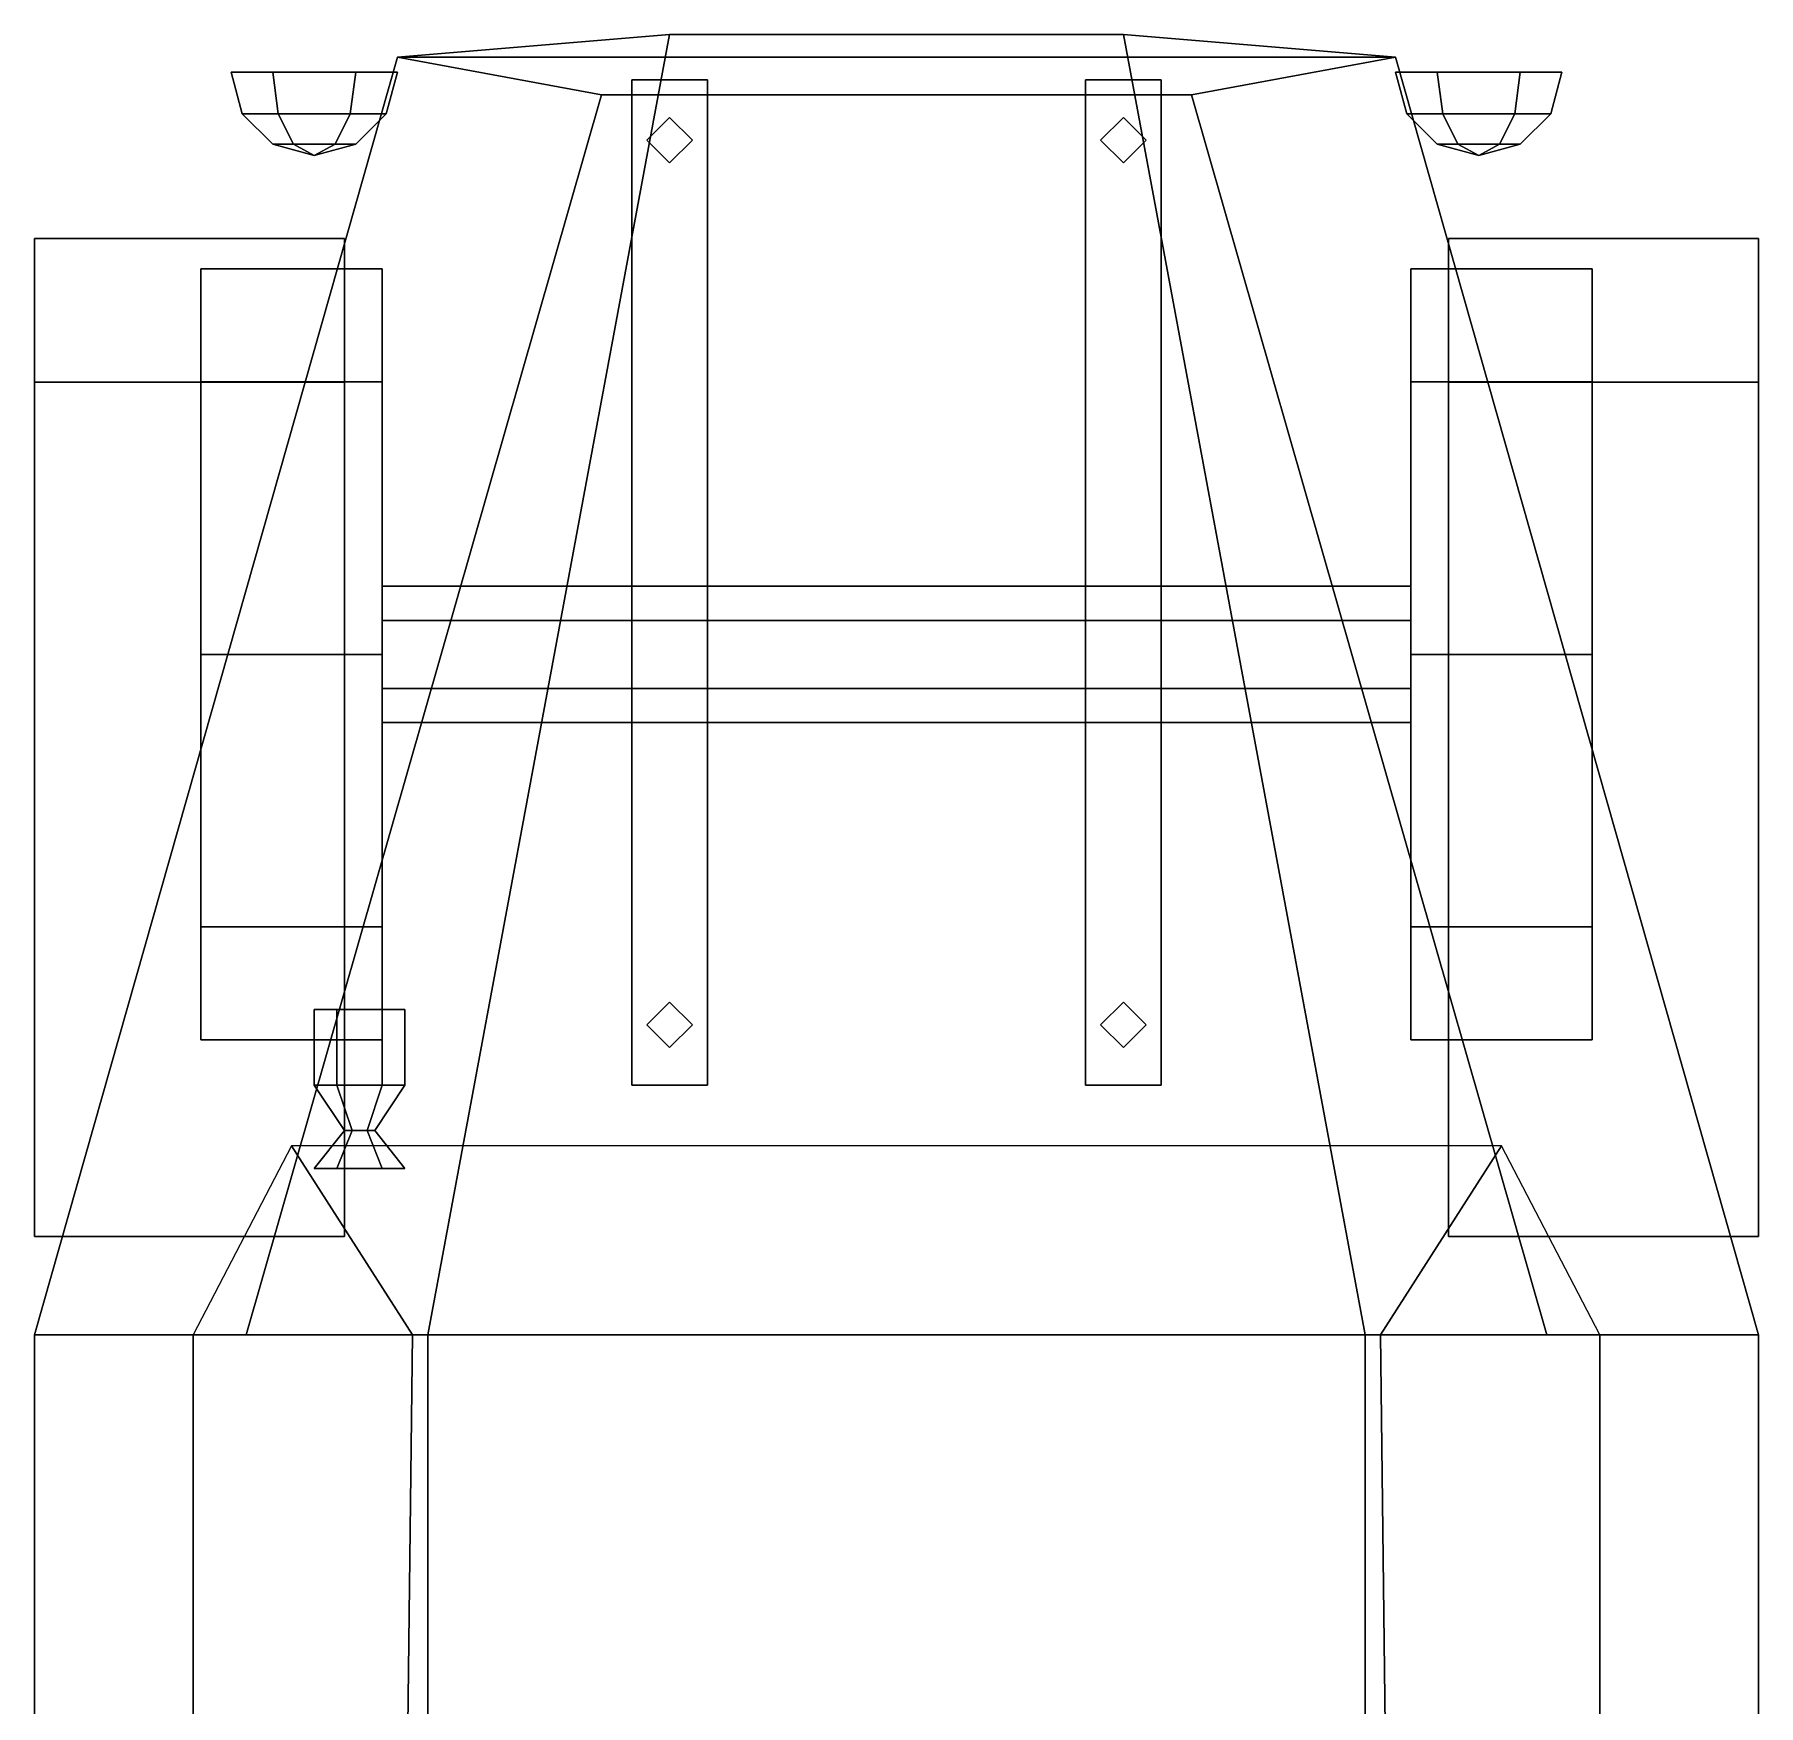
# Model space of a CAD drawing. Extents: x -1.14 to 1.14, y -3.04 to 2.91.
# Drawn here: x -1.14 to 1.14, y 0.7 to 2.91 of the extents above; entities that cross this region are included whole.
import ezdxf

# ---------------------------------------------------------------- set-up
doc = ezdxf.new("R2010")
doc.units = 0
doc.layers.get('0').update_dxf_attribs({"linetype": 'CONTINUOUS'})
doc.layers.add('MUDGUARD', color=4, linetype='CONTINUOUS')
doc.layers.add('WHEELS', color=2, linetype='CONTINUOUS')

msp = doc.modelspace()

# ---------------------------------------------------------------- linework, layer by layer
for points in [[(-0.3, 2.91, 0.6), (-0.62, 1.19, 0.68), (-1.14, 1.19, 1.37), (-0.66, 2.88, 1.13)], [(-0.66, 2.88, 1.13), (0.66, 2.88, 1.13), (0.3, 2.91, 0.6), (-0.3, 2.91, 0.6)], [(0.3, 2.91, 0.6), (0.62, 1.19, 0.68), (-0.62, 1.19, 0.68), (-0.3, 2.91, 0.6)], [(0.66, 2.88, 1.13), (1.14, 1.19, 1.37), (0.62, 1.19, 0.68), (0.3, 2.91, 0.6)], [(-0.66, 2.88, 1.13), (-1.14, 1.19, 1.37), (-0.86, 1.19, 1.77), (-0.39, 2.83, 1.54)], [(-0.39, 2.83, 1.54), (0.39, 2.83, 1.54), (0.66, 2.88, 1.13), (-0.66, 2.88, 1.13)], [(0.39, 2.83, 1.54), (0.86, 1.19, 1.77), (1.14, 1.19, 1.37), (0.66, 2.88, 1.13)], [(-0.66, 2.86, 1.09), (-0.715, 2.86, 0.9947), (-0.825, 2.86, 0.9947), (-0.88, 2.86, 1.09)], [(-0.8653, 2.805, 1.09), (-0.88, 2.86, 1.09), (-0.825, 2.86, 0.9947), (-0.8176, 2.805, 1.0075)], [(-0.715, 2.86, 1.1853), (-0.66, 2.86, 1.09), (-0.88, 2.86, 1.09), (-0.825, 2.86, 1.1853)], [(-0.8176, 2.805, 1.1725), (-0.825, 2.86, 1.1853), (-0.88, 2.86, 1.09), (-0.8653, 2.805, 1.09)], [(-0.8176, 2.805, 1.0075), (-0.825, 2.86, 0.9947), (-0.715, 2.86, 0.9947), (-0.7224, 2.805, 1.0075)], [(-0.7224, 2.805, 1.1725), (-0.715, 2.86, 1.1853), (-0.825, 2.86, 1.1853), (-0.8176, 2.805, 1.1725)], [(-0.7224, 2.805, 1.0075), (-0.715, 2.86, 0.9947), (-0.66, 2.86, 1.09), (-0.6747, 2.805, 1.09)], [(-0.6747, 2.805, 1.09), (-0.66, 2.86, 1.09), (-0.715, 2.86, 1.1853), (-0.7224, 2.805, 1.1725)], [(0.6747, 2.805, 1.09), (0.66, 2.86, 1.09), (0.715, 2.86, 0.9947), (0.7224, 2.805, 1.0075)], [(0.7224, 2.805, 1.1725), (0.715, 2.86, 1.1853), (0.66, 2.86, 1.09), (0.6747, 2.805, 1.09)], [(0.825, 2.86, 1.1853), (0.88, 2.86, 1.09), (0.66, 2.86, 1.09), (0.715, 2.86, 1.1853)], [(0.88, 2.86, 1.09), (0.825, 2.86, 0.9947), (0.715, 2.86, 0.9947), (0.66, 2.86, 1.09)], [(0.7224, 2.805, 1.0075), (0.715, 2.86, 0.9947), (0.825, 2.86, 0.9947), (0.8176, 2.805, 1.0075)], [(0.8176, 2.805, 1.1725), (0.825, 2.86, 1.1853), (0.715, 2.86, 1.1853), (0.7224, 2.805, 1.1725)], [(0.8176, 2.805, 1.0075), (0.825, 2.86, 0.9947), (0.88, 2.86, 1.09), (0.8653, 2.805, 1.09)], [(0.8653, 2.805, 1.09), (0.88, 2.86, 1.09), (0.825, 2.86, 1.1853), (0.8176, 2.805, 1.1725)], [(-0.86, 1.19, 1.77), (0.86, 1.19, 1.77), (0.39, 2.83, 1.54), (-0.39, 2.83, 1.54)], [(-0.35, 2.85, 0.56), (-0.35, 1.52, 0.56), (-0.25, 1.52, 0.56), (-0.25, 2.85, 0.56)], [(-0.25, 2.85, 0.56), (-0.25, 2.85, 0.47), (-0.35, 2.85, 0.47), (-0.35, 2.85, 0.56)], [(-0.35, 2.85, 0.47), (-0.35, 1.52, 0.47), (-0.35, 1.52, 0.56), (-0.35, 2.85, 0.56)], [(-0.25, 2.85, 0.47), (-0.25, 1.52, 0.47), (-0.35, 1.52, 0.47), (-0.35, 2.85, 0.47)], [(-0.25, 1.52, 0.56), (-0.25, 1.52, 0.47), (-0.25, 2.85, 0.47), (-0.25, 2.85, 0.56)], [(0.25, 2.85, 0.47), (0.25, 1.52, 0.47), (0.25, 1.52, 0.56), (0.25, 2.85, 0.56)], [(0.35, 2.85, 0.56), (0.35, 2.85, 0.47), (0.25, 2.85, 0.47), (0.25, 2.85, 0.56)], [(0.35, 2.85, 0.47), (0.35, 1.52, 0.47), (0.25, 1.52, 0.47), (0.25, 2.85, 0.47)], [(0.25, 2.85, 0.56), (0.25, 1.52, 0.56), (0.35, 1.52, 0.56), (0.35, 2.85, 0.56)], [(0.35, 1.52, 0.56), (0.35, 1.52, 0.47), (0.35, 2.85, 0.47), (0.35, 2.85, 0.56)], [(-0.825, 2.7647, 1.09), (-0.8653, 2.805, 1.09), (-0.8176, 2.805, 1.0075), (-0.7975, 2.7647, 1.0424)], [(-0.7975, 2.7647, 1.1376), (-0.8176, 2.805, 1.1725), (-0.8653, 2.805, 1.09), (-0.825, 2.7647, 1.09)], [(-0.7975, 2.7647, 1.0424), (-0.8176, 2.805, 1.0075), (-0.7224, 2.805, 1.0075), (-0.7425, 2.7647, 1.0424)], [(-0.7425, 2.7647, 1.1376), (-0.7224, 2.805, 1.1725), (-0.8176, 2.805, 1.1725), (-0.7975, 2.7647, 1.1376)], [(-0.7425, 2.7647, 1.0424), (-0.7224, 2.805, 1.0075), (-0.6747, 2.805, 1.09), (-0.715, 2.7647, 1.09)], [(-0.715, 2.7647, 1.09), (-0.6747, 2.805, 1.09), (-0.7224, 2.805, 1.1725), (-0.7425, 2.7647, 1.1376)], [(0.715, 2.7647, 1.09), (0.6747, 2.805, 1.09), (0.7224, 2.805, 1.0075), (0.7425, 2.7647, 1.0424)], [(0.7425, 2.7647, 1.1376), (0.7224, 2.805, 1.1725), (0.6747, 2.805, 1.09), (0.715, 2.7647, 1.09)], [(0.7425, 2.7647, 1.0424), (0.7224, 2.805, 1.0075), (0.8176, 2.805, 1.0075), (0.7975, 2.7647, 1.0424)], [(0.7975, 2.7647, 1.1376), (0.8176, 2.805, 1.1725), (0.7224, 2.805, 1.1725), (0.7425, 2.7647, 1.1376)], [(0.7975, 2.7647, 1.0424), (0.8176, 2.805, 1.0075), (0.8653, 2.805, 1.09), (0.825, 2.7647, 1.09)], [(0.825, 2.7647, 1.09), (0.8653, 2.805, 1.09), (0.8176, 2.805, 1.1725), (0.7975, 2.7647, 1.1376)], [(-0.3, 2.8, 0.56), (-0.33, 2.77, 0.56), (-0.33, 2.77, 0.6), (-0.3, 2.8, 0.6)], [(-0.27, 2.77, 0.56), (-0.3, 2.8, 0.56), (-0.3, 2.8, 0.6), (-0.27, 2.77, 0.6)], [(0.3, 2.8, 0.56), (0.27, 2.77, 0.56), (0.27, 2.77, 0.6), (0.3, 2.8, 0.6)], [(0.33, 2.77, 0.56), (0.3, 2.8, 0.56), (0.3, 2.8, 0.6), (0.33, 2.77, 0.6)], [(-0.77, 2.75, 1.09), (-0.7975, 2.7647, 1.1376), (-0.825, 2.7647, 1.09), (-0.77, 2.75, 1.09)], [(-0.77, 2.75, 1.09), (-0.825, 2.7647, 1.09), (-0.7975, 2.7647, 1.0424), (-0.77, 2.75, 1.09)], [(-0.77, 2.75, 1.09), (-0.7425, 2.7647, 1.1376), (-0.7975, 2.7647, 1.1376), (-0.77, 2.75, 1.09)], [(-0.77, 2.75, 1.09), (-0.7975, 2.7647, 1.0424), (-0.7425, 2.7647, 1.0424), (-0.77, 2.75, 1.09)], [(-0.77, 2.75, 1.09), (-0.715, 2.7647, 1.09), (-0.7425, 2.7647, 1.1376), (-0.77, 2.75, 1.09)], [(-0.77, 2.75, 1.09), (-0.7425, 2.7647, 1.0424), (-0.715, 2.7647, 1.09), (-0.77, 2.75, 1.09)], [(-0.33, 2.77, 0.56), (-0.3, 2.74, 0.56), (-0.3, 2.74, 0.6), (-0.33, 2.77, 0.6)], [(-0.3, 2.74, 0.56), (-0.27, 2.77, 0.56), (-0.27, 2.77, 0.6), (-0.3, 2.74, 0.6)], [(0.27, 2.77, 0.56), (0.3, 2.74, 0.56), (0.3, 2.74, 0.6), (0.27, 2.77, 0.6)], [(0.3, 2.74, 0.56), (0.33, 2.77, 0.56), (0.33, 2.77, 0.6), (0.3, 2.74, 0.6)], [(0.77, 2.75, 1.09), (0.715, 2.7647, 1.09), (0.7425, 2.7647, 1.0424), (0.77, 2.75, 1.09)], [(0.77, 2.75, 1.09), (0.7425, 2.7647, 1.1376), (0.715, 2.7647, 1.09), (0.77, 2.75, 1.09)], [(0.77, 2.75, 1.09), (0.7425, 2.7647, 1.0424), (0.7975, 2.7647, 1.0424), (0.77, 2.75, 1.09)], [(0.77, 2.75, 1.09), (0.7975, 2.7647, 1.1376), (0.7425, 2.7647, 1.1376), (0.77, 2.75, 1.09)], [(0.77, 2.75, 1.09), (0.7975, 2.7647, 1.0424), (0.825, 2.7647, 1.09), (0.77, 2.75, 1.09)], [(0.77, 2.75, 1.09), (0.825, 2.7647, 1.09), (0.7975, 2.7647, 1.1376), (0.77, 2.75, 1.09)], [(-0.74, 1.62, 1.842), (-0.77, 1.62, 1.79), (-0.77, 1.52, 1.79), (-0.74, 1.52, 1.842)], [(-0.77, 1.62, 1.79), (-0.74, 1.62, 1.738), (-0.74, 1.52, 1.738), (-0.77, 1.52, 1.79)], [(-0.65, 1.62, 1.79), (-0.77, 1.62, 1.79), (-0.74, 1.62, 1.842), (-0.68, 1.62, 1.842)], [(-0.68, 1.62, 1.738), (-0.74, 1.62, 1.738), (-0.77, 1.62, 1.79), (-0.65, 1.62, 1.79)], [(-0.68, 1.62, 1.842), (-0.74, 1.62, 1.842), (-0.74, 1.52, 1.842), (-0.68, 1.52, 1.842)], [(-0.74, 1.62, 1.738), (-0.68, 1.62, 1.738), (-0.68, 1.52, 1.738), (-0.74, 1.52, 1.738)], [(-0.65, 1.62, 1.79), (-0.68, 1.62, 1.842), (-0.68, 1.52, 1.842), (-0.65, 1.52, 1.79)], [(-0.68, 1.62, 1.738), (-0.65, 1.62, 1.79), (-0.65, 1.52, 1.79), (-0.68, 1.52, 1.738)], [(-0.3, 1.63, 0.56), (-0.33, 1.6, 0.56), (-0.33, 1.6, 0.6), (-0.3, 1.63, 0.6)], [(-0.27, 1.6, 0.56), (-0.3, 1.63, 0.56), (-0.3, 1.63, 0.6), (-0.27, 1.6, 0.6)], [(0.3, 1.63, 0.56), (0.27, 1.6, 0.56), (0.27, 1.6, 0.6), (0.3, 1.63, 0.6)], [(0.33, 1.6, 0.56), (0.3, 1.63, 0.56), (0.3, 1.63, 0.6), (0.33, 1.6, 0.6)], [(-0.33, 1.6, 0.56), (-0.3, 1.57, 0.56), (-0.3, 1.57, 0.6), (-0.33, 1.6, 0.6)], [(-0.3, 1.57, 0.56), (-0.27, 1.6, 0.56), (-0.27, 1.6, 0.6), (-0.3, 1.57, 0.6)], [(0.27, 1.6, 0.56), (0.3, 1.57, 0.56), (0.3, 1.57, 0.6), (0.27, 1.6, 0.6)], [(0.3, 1.57, 0.56), (0.33, 1.6, 0.56), (0.33, 1.6, 0.6), (0.3, 1.57, 0.6)], [(-0.72, 1.46, 1.7727), (-0.73, 1.46, 1.79), (-0.77, 1.52, 1.79), (-0.74, 1.52, 1.738)], [(-0.73, 1.46, 1.79), (-0.72, 1.46, 1.8073), (-0.74, 1.52, 1.842), (-0.77, 1.52, 1.79)], [(-0.7, 1.46, 1.7727), (-0.72, 1.46, 1.7727), (-0.74, 1.52, 1.738), (-0.68, 1.52, 1.738)], [(-0.72, 1.46, 1.8073), (-0.7, 1.46, 1.8073), (-0.68, 1.52, 1.842), (-0.74, 1.52, 1.842)], [(-0.69, 1.46, 1.79), (-0.7, 1.46, 1.7727), (-0.68, 1.52, 1.738), (-0.65, 1.52, 1.79)], [(-0.7, 1.46, 1.8073), (-0.69, 1.46, 1.79), (-0.65, 1.52, 1.79), (-0.68, 1.52, 1.842)], [(-0.35, 1.52, 0.56), (-0.35, 1.52, 0.47), (-0.25, 1.52, 0.47), (-0.25, 1.52, 0.56)], [(0.25, 1.52, 0.56), (0.25, 1.52, 0.47), (0.35, 1.52, 0.47), (0.35, 1.52, 0.56)], [(-0.72, 1.46, 1.8073), (-0.73, 1.46, 1.79), (-0.77, 1.41, 1.79), (-0.74, 1.41, 1.842)], [(-0.73, 1.46, 1.79), (-0.72, 1.46, 1.7727), (-0.74, 1.41, 1.738), (-0.77, 1.41, 1.79)], [(-0.7, 1.46, 1.8073), (-0.72, 1.46, 1.8073), (-0.74, 1.41, 1.842), (-0.68, 1.41, 1.842)], [(-0.72, 1.46, 1.7727), (-0.7, 1.46, 1.7727), (-0.68, 1.41, 1.738), (-0.74, 1.41, 1.738)], [(-0.69, 1.46, 1.79), (-0.7, 1.46, 1.8073), (-0.68, 1.41, 1.842), (-0.65, 1.41, 1.79)], [(-0.7, 1.46, 1.7727), (-0.69, 1.46, 1.79), (-0.65, 1.41, 1.79), (-0.68, 1.41, 1.738)], [(-0.8, 1.44, 1.67), (-0.93, 1.19, 1.67), (-0.65, 1.19, 2.11), (-0.64, 1.19, 2.11)], [(-0.64, 1.19, 2.11), (0.64, 1.19, 2.11), (0.8, 1.44, 1.67), (-0.8, 1.44, 1.67)], [(0.64, 1.19, 2.11), (0.65, 1.19, 2.11), (0.93, 1.19, 1.67), (0.8, 1.44, 1.67)], [(-0.68, 1.41, 1.842), (-0.74, 1.41, 1.842), (-0.77, 1.41, 1.79), (-0.65, 1.41, 1.79)], [(-0.65, 1.41, 1.79), (-0.77, 1.41, 1.79), (-0.74, 1.41, 1.738), (-0.68, 1.41, 1.738)], [(-1.14, 1.19, 1.37), (-1.14, -2.45, 1.37), (-0.93, -2.24, 1.67), (-0.93, 1.19, 1.67)], [(-0.62, 1.19, 0.68), (-0.62, -2.93, 0.68), (-1.14, -2.45, 1.37), (-1.14, 1.19, 1.37)], [(-1.14, -2.76, 0.92), (-1.14, 1.19, 0.92), (-1.14, 1.19, 1.37), (-1.14, -2.45, 1.37)], [(-1.14, -2.45, 1.37), (-1.14, 1.19, 1.37), (-1.14, 1.19, 0.92), (-1.14, -2.76, 0.92)], [(-0.93, -2.24, 1.67), (0.93, -2.24, 1.67), (0.93, 1.19, 1.67), (-0.93, 1.19, 1.67)], [(-0.93, 1.19, 1.67), (0.93, 1.19, 1.67), (0.65, 1.19, 2.11), (-0.65, 1.19, 2.11)], [(-0.93, 1.19, 1.67), (-0.93, 0.06, 1.67), (-0.65, 0.34, 2.11), (-0.64, 1.19, 2.11)], [(-0.65, 1.19, 2.11), (0.65, 1.19, 2.11), (0.64, 1.19, 2.11), (-0.64, 1.19, 2.11)], [(-0.65, 0.34, 2.11), (0.65, 0.34, 2.11), (0.64, 1.19, 2.11), (-0.64, 1.19, 2.11)], [(0.62, 1.19, 0.68), (0.62, -2.93, 0.68), (-0.62, -2.93, 0.68), (-0.62, 1.19, 0.68)], [(1.14, 1.19, 1.37), (1.14, -2.45, 1.37), (0.62, -2.93, 0.68), (0.62, 1.19, 0.68)], [(0.64, 1.19, 2.11), (0.65, 0.34, 2.11), (0.93, 0.06, 1.67), (0.93, 1.19, 1.67)], [(0.93, 1.19, 1.67), (0.93, -2.24, 1.67), (1.14, -2.45, 1.37), (1.14, 1.19, 1.37)], [(1.14, -2.45, 1.37), (1.14, 1.19, 1.37), (1.14, 1.19, 0.92), (1.14, -2.76, 0.92)], [(1.14, -2.76, 0.92), (1.14, 1.19, 0.92), (1.14, 1.19, 1.37), (1.14, -2.45, 1.37)]]:
    msp.add_3dface(points)
at = {"layer": 'MUDGUARD'}
for points in [[(-1.14, 2.45, 1.08), (-1.14, 2.64, 0.92), (-0.73, 2.64, 0.92), (-0.73, 2.45, 1.08)], [(-0.73, 2.45, 1.08), (-0.73, 2.64, 0.92), (-1.14, 2.64, 0.92), (-1.14, 2.45, 1.08)], [(-1.14, 1.32, 0.92), (-1.14, 2.64, 0.92), (-1.14, 2.45, 1.08), (-1.14, 1.32, 1.08)], [(-1.14, 1.32, 1.08), (-1.14, 2.45, 1.08), (-1.14, 2.64, 0.92), (-1.14, 1.32, 0.92)], [(1.14, 2.45, 1.08), (1.14, 2.64, 0.92), (0.73, 2.64, 0.92), (0.73, 2.45, 1.08)], [(0.73, 2.45, 1.08), (0.73, 2.64, 0.92), (1.14, 2.64, 0.92), (1.14, 2.45, 1.08)], [(1.14, 1.32, 1.08), (1.14, 2.45, 1.08), (1.14, 2.64, 0.92), (1.14, 1.32, 0.92)], [(1.14, 1.32, 0.92), (1.14, 2.64, 0.92), (1.14, 2.45, 1.08), (1.14, 1.32, 1.08)], [(-1.14, 1.32, 1.08), (-1.14, 2.45, 1.08), (-0.73, 2.45, 1.08), (-0.73, 1.32, 1.08)], [(-0.73, 1.32, 1.08), (-0.73, 2.45, 1.08), (-1.14, 2.45, 1.08), (-1.14, 1.32, 1.08)], [(0.73, 1.32, 1.08), (0.73, 2.45, 1.08), (1.14, 2.45, 1.08), (1.14, 1.32, 1.08)], [(1.14, 1.32, 1.08), (1.14, 2.45, 1.08), (0.73, 2.45, 1.08), (0.73, 1.32, 1.08)]]:
    msp.add_3dface(points, dxfattribs=at)
at = {"layer": 'WHEELS'}
for points in [[(-0.68, 2.4506, 0.8306), (-0.68, 2.6, 0.47), (-0.92, 2.6, 0.47), (-0.92, 2.4506, 0.8306)], [(-0.68, 2.6, 0.47), (-0.68, 2.4506, 0.1094), (-0.92, 2.4506, 0.1094), (-0.92, 2.6, 0.47)], [(-0.92, 1.58, 0.47), (-0.92, 2.4506, 0.8306), (-0.92, 2.6, 0.47), (-0.92, 1.7294, 0.1094)], [(-0.92, 1.7294, 0.1094), (-0.92, 2.6, 0.47), (-0.92, 2.4506, 0.1094), (-0.92, 2.09, -0.04)], [(-0.68, 1.7294, 0.8306), (-0.68, 2.6, 0.47), (-0.68, 2.4506, 0.8306), (-0.68, 2.09, 0.98)], [(-0.68, 1.58, 0.47), (-0.68, 2.4506, 0.1094), (-0.68, 2.6, 0.47), (-0.68, 1.7294, 0.8306)], [(0.68, 1.7294, 0.1094), (0.68, 2.6, 0.47), (0.68, 2.4506, 0.1094), (0.68, 2.09, -0.04)], [(0.68, 1.58, 0.47), (0.68, 2.4506, 0.8306), (0.68, 2.6, 0.47), (0.68, 1.7294, 0.1094)], [(0.92, 2.6, 0.47), (0.92, 2.4506, 0.1094), (0.68, 2.4506, 0.1094), (0.68, 2.6, 0.47)], [(0.92, 2.4506, 0.8306), (0.92, 2.6, 0.47), (0.68, 2.6, 0.47), (0.68, 2.4506, 0.8306)], [(0.92, 1.58, 0.47), (0.92, 2.4506, 0.1094), (0.92, 2.6, 0.47), (0.92, 1.7294, 0.8306)], [(0.92, 1.7294, 0.8306), (0.92, 2.6, 0.47), (0.92, 2.4506, 0.8306), (0.92, 2.09, 0.98)], [(-0.68, 2.09, 0.98), (-0.68, 2.4506, 0.8306), (-0.92, 2.4506, 0.8306), (-0.92, 2.09, 0.98)], [(-0.68, 2.4506, 0.1094), (-0.68, 2.09, -0.04), (-0.92, 2.09, -0.04), (-0.92, 2.4506, 0.1094)], [(-0.92, 1.7294, 0.8306), (-0.92, 2.09, 0.98), (-0.92, 2.4506, 0.8306), (-0.92, 1.58, 0.47)], [(-0.68, 1.7294, 0.1094), (-0.68, 2.09, -0.04), (-0.68, 2.4506, 0.1094), (-0.68, 1.58, 0.47)], [(0.92, 2.4506, 0.1094), (0.92, 2.09, -0.04), (0.68, 2.09, -0.04), (0.68, 2.4506, 0.1094)], [(0.68, 1.7294, 0.8306), (0.68, 2.09, 0.98), (0.68, 2.4506, 0.8306), (0.68, 1.58, 0.47)], [(0.92, 2.09, 0.98), (0.92, 2.4506, 0.8306), (0.68, 2.4506, 0.8306), (0.68, 2.09, 0.98)], [(0.92, 1.7294, 0.1094), (0.92, 2.09, -0.04), (0.92, 2.4506, 0.1094), (0.92, 1.58, 0.47)], [(0.68, 2.135, 0.5479), (0.68, 2.18, 0.47), (-0.68, 2.18, 0.47), (-0.68, 2.135, 0.5479)], [(0.68, 2.18, 0.47), (0.68, 2.135, 0.3921), (-0.68, 2.135, 0.3921), (-0.68, 2.18, 0.47)], [(0.68, 2.045, 0.5479), (0.68, 2.135, 0.5479), (-0.68, 2.135, 0.5479), (-0.68, 2.045, 0.5479)], [(0.68, 2.135, 0.3921), (0.68, 2.045, 0.3921), (-0.68, 2.045, 0.3921), (-0.68, 2.135, 0.3921)], [(-0.68, 1.7294, 0.8306), (-0.68, 2.09, 0.98), (-0.92, 2.09, 0.98), (-0.92, 1.7294, 0.8306)], [(-0.68, 2.09, -0.04), (-0.68, 1.7294, 0.1094), (-0.92, 1.7294, 0.1094), (-0.92, 2.09, -0.04)], [(0.92, 2.09, -0.04), (0.92, 1.7294, 0.1094), (0.68, 1.7294, 0.1094), (0.68, 2.09, -0.04)], [(0.92, 1.7294, 0.8306), (0.92, 2.09, 0.98), (0.68, 2.09, 0.98), (0.68, 1.7294, 0.8306)], [(0.68, 2, 0.47), (0.68, 2.045, 0.5479), (-0.68, 2.045, 0.5479), (-0.68, 2, 0.47)], [(0.68, 2.045, 0.3921), (0.68, 2, 0.47), (-0.68, 2, 0.47), (-0.68, 2.045, 0.3921)], [(-0.68, 1.58, 0.47), (-0.68, 1.7294, 0.8306), (-0.92, 1.7294, 0.8306), (-0.92, 1.58, 0.47)], [(-0.68, 1.7294, 0.1094), (-0.68, 1.58, 0.47), (-0.92, 1.58, 0.47), (-0.92, 1.7294, 0.1094)], [(0.92, 1.7294, 0.1094), (0.92, 1.58, 0.47), (0.68, 1.58, 0.47), (0.68, 1.7294, 0.1094)], [(0.92, 1.58, 0.47), (0.92, 1.7294, 0.8306), (0.68, 1.7294, 0.8306), (0.68, 1.58, 0.47)]]:
    msp.add_3dface(points, dxfattribs=at)

doc.saveas('drawing.dxf')
